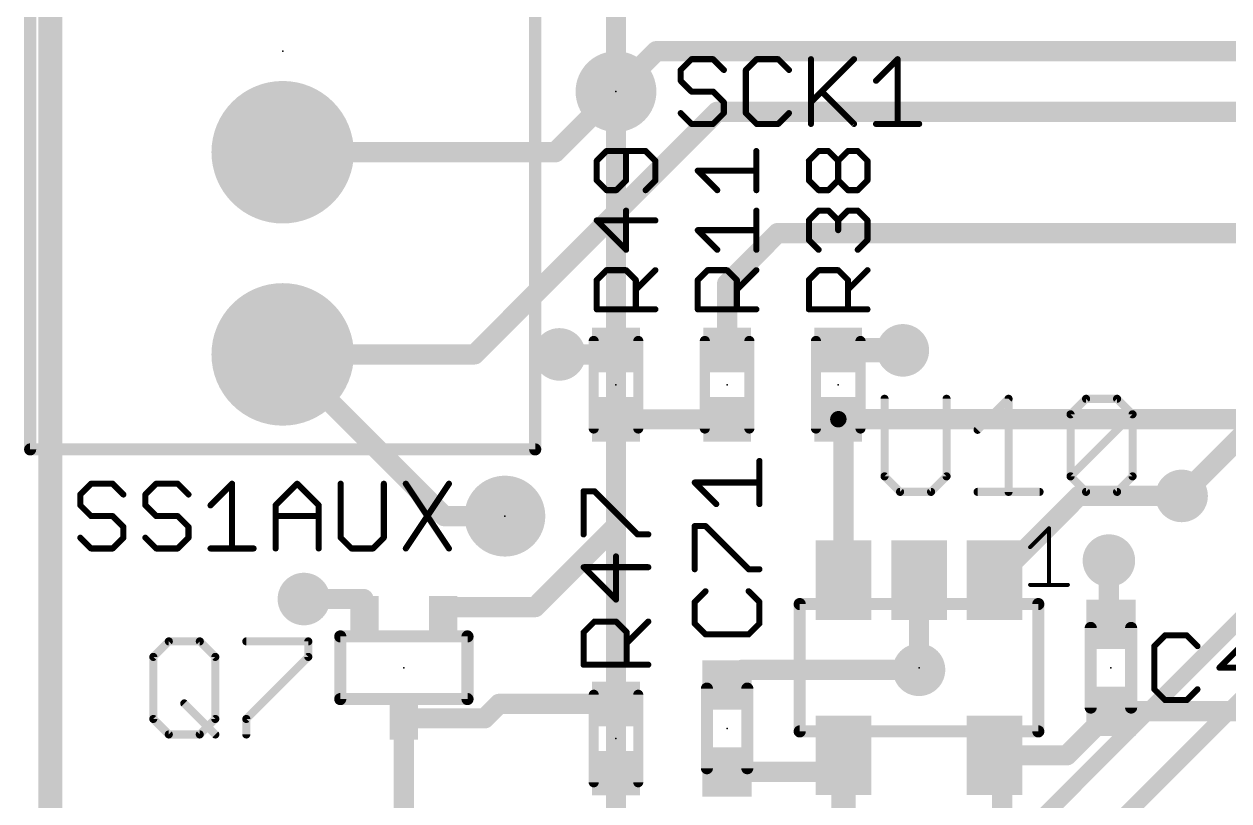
# Model space of a CAD drawing. Extents: x -18 to 144, y -21 to 125.
# Drawn here: x 0.18 to 15.33, y 40.62 to 50.38 of the extents above; entities that cross this region are included whole.
import ezdxf

# ---------------------------------------------------------------- set-up
doc = ezdxf.new("R2010")
doc.units = 0
for name, color, linetype in [('1', 251, 'CONTINUOUS'), ('15', 251, 'CONTINUOUS'), ('16', 175, 'CONTINUOUS'), ('17', 1, 'CONTINUOUS'), ('18', 82, 'CONTINUOUS'), ('2', 82, 'CONTINUOUS'), ('21', 253, 'CONTINUOUS'), ('23', 7, 'CONTINUOUS'), ('25', 253, 'CONTINUOUS'), ('27', 251, 'CONTINUOUS')]:
    doc.layers.add(name, color=color, linetype=linetype)

# ---------------------------------------------------------------- blocks, each defined once
blk = doc.blocks.new('RECT')
blk.add_solid([(-0.5, -0.5), (0.5, -0.5), (-0.5, 0.5), (0.5, 0.5)])
blk = doc.blocks.new('ROUNDP')
at = {"const_width": 0.5}
blk.add_lwpolyline([(0, -0.25, 1), (0, 0.25, 1), (0, -0.25)], format="xyb", dxfattribs=at)
blk = doc.blocks.new('ROUNDV')
at = {"const_width": 0.5}
blk.add_lwpolyline([(0, -0.25, 1), (0, 0.25, 1), (0, -0.25)], format="xyb", dxfattribs=at)

msp = doc.modelspace()

# ---------------------------------------------------------------- linework, layer by layer
at = {"layer": '1'}
for points, const_width in [([(9.017, 47.117), (9.652, 47.752)], 0.254), ([(9.652, 47.752), (18.034, 47.752)], 0.254), ([(9.017, 46.282), (9.017, 47.117)], 0.254), ([(7.566, 46.228), (6.9088, 46.228)], 0.254), ([(7.62, 46.282), (7.566, 46.228)], 0.254), ([(10.414, 46.282), (11.1728, 46.282)], 0.3048), ([(11.1728, 46.282), (11.2268, 46.2788)], 0.3048), ([(9.017, 45.412), (7.62, 45.412)], 0.254), ([(7.62, 45.412), (7.62, 44.069)], 0.254), ([(10.414, 45.412), (10.48, 45.346)], 0.254), ([(16.256, 45.4152), (10.4172, 45.4152)], 0.254), ([(10.4172, 45.4152), (10.414, 45.412)], 0.2032), ([(10.48, 45.346), (10.48, 43.391)], 0.254), ([(13.439, 44.45), (12.38, 43.391)], 0.254), ([(14.732, 44.45), (13.439, 44.45)], 0.254), ([(7.62, 44.069), (6.604, 43.053)], 0.254), ([(13.8176, 42.8371), (13.8176, 43.6372)], 0.254), ([(11.43, 43.391), (11.43, 42.2656)], 0.254), ([(4.445, 43.1546), (3.6957, 43.1546)], 0.254), ([(4.4577, 42.9387), (4.445, 43.1546)], 0.254), ([(6.604, 43.053), (5.4483, 43.053)], 0.254), ([(5.4483, 43.053), (5.4483, 42.9387)], 0.254), ([(13.843, 42.8371), (13.8176, 42.8371)], 0.254), ([(9.017, 42.0751), (9.2075, 42.2656)], 0.254), ([(9.2075, 42.2656), (11.43, 42.2656)], 0.254), ([(6.15, 41.837), (5.969, 41.656)], 0.254), ([(7.62, 41.837), (6.15, 41.837)], 0.254), ([(13.843, 41.7449), (13.2891, 41.191)], 0.254), ([(13.843, 41.7449), (16.0909, 41.7449)], 0.254), ([(4.9657, 41.656), (4.953, 41.6433)], 0.254), ([(4.953, 39.019), (4.953, 41.6433)], 0.254), ([(5.969, 41.656), (4.9657, 41.656)], 0.254), ([(10.2719, 40.9829), (10.48, 41.191)], 0.254), ([(10.48, 41.191), (10.48, 40.2996)], 0.3048), ([(12.3698, 41.1808), (12.38, 41.191)], 0.254), ([(13.2891, 41.191), (12.38, 41.191)], 0.254), ([(12.4746, 41.0964), (12.38, 41.191)], 0.254), ([(12.4746, 39.878), (12.4746, 41.0964)], 0.254), ([(7.62, 40.967), (7.62, 40.1701)], 0.254), ([(9.017, 40.9829), (10.2719, 40.9829)], 0.254)]:
    msp.add_lwpolyline(points, dxfattribs=dict(at, const_width=const_width))
for points, const_width in [([(9.652, 47.8155, 1), (9.652, 47.6885)], 0.127), ([(9.6969, 47.7071, 1), (9.6071, 47.7969)], 0.127), ([(9.0805, 47.117, 1), (8.9535, 47.117)], 0.127), ([(8.9721, 47.1619, 1), (9.0619, 47.0721)], 0.127), ([(6.9088, 46.2915, 1), (6.9088, 46.1645)], 0.127), ([(7.566, 46.1645, 1), (7.566, 46.2915)], 0.127), ([(7.6649, 46.2371, 1), (7.5751, 46.3269)], 0.127), ([(10.414, 46.3582, 1), (10.414, 46.2058)], 0.1524), ([(11.1773, 46.3581, 1), (11.1683, 46.2059)], 0.1524), ([(11.1728, 46.2058, 1), (11.1728, 46.3582)], 0.1524), ([(11.2223, 46.2027, 1), (11.2313, 46.3549)], 0.1524), ([(7.5211, 46.2729, 1), (7.6109, 46.1831)], 0.127), ([(8.9535, 46.282, 1), (9.0805, 46.282)], 0.127), ([(7.62, 45.4755, 1), (7.62, 45.3485)], 0.127), ([(7.6835, 45.412, 1), (7.5565, 45.412)], 0.127), ([(9.017, 45.3485, 1), (9.017, 45.4755)], 0.127), ([(10.4589, 45.4569, 1), (10.3691, 45.3671)], 0.127), ([(10.4172, 45.4787, 1), (10.4172, 45.3517)], 0.127), ([(10.3781, 45.4479, 1), (10.4499, 45.3761)], 0.1016), ([(10.4531, 45.3793, 1), (10.3813, 45.4511)], 0.1016), ([(10.5435, 45.346, 1), (10.4165, 45.346)], 0.127), ([(10.4351, 45.3011, 1), (10.5249, 45.3909)], 0.127), ([(13.439, 44.5135, 1), (13.439, 44.3865)], 0.127), ([(13.4839, 44.4051, 1), (13.3941, 44.4949)], 0.127), ([(14.732, 44.3865, 1), (14.732, 44.5135)], 0.127), ([(7.5565, 44.069, 1), (7.6835, 44.069)], 0.127), ([(7.6649, 44.0241, 1), (7.5751, 44.1139)], 0.127), ([(13.8811, 43.6372, 1), (13.7541, 43.6372)], 0.127), ([(11.4935, 43.391, 1), (11.3665, 43.391)], 0.127), ([(12.3351, 43.4359, 1), (12.4249, 43.3461)], 0.127), ([(10.4165, 43.391, 1), (10.5435, 43.391)], 0.127), ([(3.6957, 43.2181, 1), (3.6957, 43.0911)], 0.127), ([(4.5084, 43.1583, 1), (4.3816, 43.1509)], 0.127), ([(4.445, 43.0911, 1), (4.445, 43.2181)], 0.127), ([(5.4483, 43.1165, 1), (5.4483, 42.9895)], 0.127), ([(5.5118, 43.053, 1), (5.3848, 43.053)], 0.127), ([(6.604, 42.9895, 1), (6.604, 43.1165)], 0.127), ([(6.5591, 43.0979, 1), (6.6489, 43.0081)], 0.127), ([(4.3943, 42.935, 1), (4.5211, 42.9424)], 0.127), ([(5.3848, 42.9387, 1), (5.5118, 42.9387)], 0.127), ([(13.8176, 42.9006, 1), (13.8176, 42.7736)], 0.127), ([(13.7541, 42.8371, 1), (13.8811, 42.8371)], 0.127), ([(13.843, 42.7736, 1), (13.843, 42.9006)], 0.127), ([(9.2075, 42.3291, 1), (9.2075, 42.2021)], 0.127), ([(9.2524, 42.2207, 1), (9.1626, 42.3105)], 0.127), ([(11.3665, 42.2656, 1), (11.4935, 42.2656)], 0.127), ([(11.43, 42.2021, 1), (11.43, 42.3291)], 0.127), ([(8.9721, 42.12, 1), (9.0619, 42.0302)], 0.127), ([(6.15, 41.9005, 1), (6.15, 41.7735)], 0.127), ([(6.1949, 41.7921, 1), (6.1051, 41.8819)], 0.127), ([(7.62, 41.7735, 1), (7.62, 41.9005)], 0.127), ([(13.843, 41.8084, 1), (13.843, 41.6814)], 0.127), ([(13.8879, 41.7, 1), (13.7981, 41.7898)], 0.127), ([(5.0165, 41.6433, 1), (4.8895, 41.6433)], 0.127), ([(4.9081, 41.6882, 1), (4.9979, 41.5984)], 0.127), ([(4.9657, 41.7195, 1), (4.9657, 41.5925)], 0.127), ([(5.0106, 41.6111, 1), (4.9208, 41.7009)], 0.127), ([(5.9241, 41.7009, 1), (6.0139, 41.6111)], 0.127), ([(5.969, 41.5925, 1), (5.969, 41.7195)], 0.127), ([(10.5562, 41.191, 1), (10.4038, 41.191)], 0.1524), ([(10.5249, 41.1461, 1), (10.4351, 41.2359)], 0.127), ([(12.3249, 41.2257, 1), (12.4147, 41.1359)], 0.127), ([(12.38, 41.2545, 1), (12.38, 41.1275)], 0.127), ([(12.4249, 41.2359, 1), (12.3351, 41.1461)], 0.127), ([(12.4249, 41.1461, 1), (12.3351, 41.2359)], 0.127), ([(12.5381, 41.0964, 1), (12.4111, 41.0964)], 0.127), ([(12.4297, 41.0515, 1), (12.5195, 41.1413)], 0.127), ([(13.2442, 41.2359, 1), (13.334, 41.1461)], 0.127), ([(13.2891, 41.1275, 1), (13.2891, 41.2545)], 0.127), ([(7.6835, 40.967, 1), (7.5565, 40.967)], 0.127), ([(9.017, 41.0464, 1), (9.017, 40.9194)], 0.127), ([(10.227, 41.0278, 1), (10.3168, 40.938)], 0.127), ([(10.2719, 40.9194, 1), (10.2719, 41.0464)], 0.127)]:
    msp.add_lwpolyline(points, format="xyb", dxfattribs=dict(at, const_width=const_width))
at = {"layer": '15', "const_width": 0.254}
msp.add_lwpolyline([(7.62, 94.488), (7.62, 17.272)], dxfattribs=at)
at = {"layer": '16'}
for points, const_width in [([(8.128, 50.038), (7.62, 49.53)], 0.254), ([(23.368, 50.038), (8.128, 50.038)], 0.254), ([(7.62, 49.53), (6.858, 48.768)], 0.254), ([(8.89, 49.276), (5.842, 46.228)], 0.254), ([(23.622, 49.276), (8.89, 49.276)], 0.254), ([(6.858, 48.768), (3.429, 48.768)], 0.254), ([(5.842, 46.228), (3.429, 46.228)], 0.254), ([(3.429, 46.228), (5.461, 44.196)], 0.254), ([(16.6116, 46.3296), (14.732, 44.45)], 0.254), ([(5.461, 44.196), (6.223, 44.196)], 0.254), ([(7.874, 35.306), (15.748, 43.18)], 0.2032), ([(13.716, 40.132), (16.764, 43.18)], 0.2032)]:
    msp.add_lwpolyline(points, dxfattribs=dict(at, const_width=const_width))
at = {"layer": '16', "const_width": 0.127}
for points in [[(8.128, 50.1015, 1), (8.128, 49.9745)], [(8.1729, 49.9931, 1), (8.0831, 50.0829)], [(7.5751, 49.5749, 1), (7.6649, 49.4851)], [(7.6649, 49.4851, 1), (7.5751, 49.5749)], [(8.89, 49.3395, 1), (8.89, 49.2125)], [(8.9349, 49.2311, 1), (8.8451, 49.3209)], [(3.429, 48.8315, 1), (3.429, 48.7045)], [(6.8131, 48.8129, 1), (6.9029, 48.7231)], [(6.858, 48.7045, 1), (6.858, 48.8315)], [(3.429, 46.2915, 1), (3.429, 46.1645)], [(3.4739, 46.2729, 1), (3.3841, 46.1831)], [(5.842, 46.1645, 1), (5.842, 46.2915)], [(5.7971, 46.2729, 1), (5.8869, 46.1831)], [(14.6871, 44.4949, 1), (14.7769, 44.4051)], [(5.461, 44.2595, 1), (5.461, 44.1325)], [(5.4161, 44.1511, 1), (5.5059, 44.2409)], [(6.223, 44.1325, 1), (6.223, 44.2595)]]:
    msp.add_lwpolyline(points, format="xyb", dxfattribs=at)
at = {"layer": '2', "const_width": 0.3048}
msp.add_lwpolyline([(0.508, 0.508), (0.508, 104.902)], dxfattribs=at)
at = {"layer": '21'}
for points, const_width in [([(0.254, 55.0418), (0.254, 45.0342)], 0.1524), ([(6.604, 45.0342), (6.604, 55.0418)], 0.1524), ([(7.34, 46.397), (7.34, 45.297)], 0.127), ([(7.9, 46.397), (7.9, 45.297)], 0.127), ([(8.737, 45.297), (8.737, 46.397)], 0.127), ([(9.297, 45.297), (9.297, 46.397)], 0.127), ([(10.134, 46.397), (10.134, 45.297)], 0.127), ([(10.694, 46.397), (10.694, 45.297)], 0.127), ([(0.254, 45.0342), (6.604, 45.0342)], 0.1524), ([(12.827, 43.8069), (13.0643, 44.0442)], 0.0508), ([(13.0643, 44.0442), (13.0643, 43.3324)], 0.0508), ([(12.827, 43.3324), (13.3015, 43.3324)], 0.0508), ([(9.93, 43.091), (9.93, 41.491)], 0.1524), ([(12.93, 43.091), (9.93, 43.091)], 0.1524), ([(12.93, 41.491), (12.93, 43.091)], 0.1524), ([(5.7531, 42.6847), (4.1529, 42.6847)], 0.1524), ([(4.1529, 42.6847), (4.1529, 41.8973)], 0.1524), ([(5.7531, 41.8973), (5.7531, 42.6847)], 0.1524), ([(13.589, 42.791), (13.589, 41.791)], 0.1524), ([(14.097, 41.791), (14.097, 42.791)], 0.1524), ([(4.1529, 41.8973), (5.7531, 41.8973)], 0.1524), ([(7.34, 41.952), (7.34, 40.852)], 0.127), ([(7.9, 41.952), (7.9, 40.852)], 0.127), ([(8.763, 42.029), (8.763, 41.029)], 0.1524), ([(9.271, 41.029), (9.271, 42.029)], 0.1524), ([(9.93, 41.491), (12.93, 41.491)], 0.1524)]:
    msp.add_lwpolyline(points, dxfattribs=dict(at, const_width=const_width))
for points, const_width in [([(7.3718, 46.397, 1), (7.3083, 46.397)], 0.0635), ([(7.9318, 46.397, 1), (7.8683, 46.397)], 0.0635), ([(8.7688, 46.397, 1), (8.7052, 46.397)], 0.0635), ([(9.3288, 46.397, 1), (9.2652, 46.397)], 0.0635), ([(10.1658, 46.397, 1), (10.1022, 46.397)], 0.0635), ([(10.7258, 46.397, 1), (10.6623, 46.397)], 0.0635), ([(7.3083, 45.297, 1), (7.3718, 45.297)], 0.0635), ([(7.8683, 45.297, 1), (7.9318, 45.297)], 0.0635), ([(8.7052, 45.297, 1), (8.7688, 45.297)], 0.0635), ([(9.2652, 45.297, 1), (9.3288, 45.297)], 0.0635), ([(10.1022, 45.297, 1), (10.1658, 45.297)], 0.0635), ([(10.6623, 45.297, 1), (10.7258, 45.297)], 0.0635), ([(0.254, 45.0723, 1), (0.254, 44.9961)], 0.0762), ([(0.2159, 45.0342, 1), (0.2921, 45.0342)], 0.0762), ([(6.5659, 45.0342, 1), (6.6421, 45.0342)], 0.0762), ([(6.604, 44.9961, 1), (6.604, 45.0723)], 0.0762), ([(13.077, 44.0442, 1), (13.0516, 44.0442)], 0.0254), ([(13.0732, 44.0352, 1), (13.0553, 44.0532)], 0.0254), ([(12.818, 43.8159, 1), (12.836, 43.798)], 0.0254), ([(12.827, 43.3451, 1), (12.827, 43.3197)], 0.0254), ([(13.0516, 43.3324, 1), (13.077, 43.3324)], 0.0254), ([(13.3015, 43.3197, 1), (13.3015, 43.3451)], 0.0254), ([(9.9681, 43.091, 1), (9.8919, 43.091)], 0.0762), ([(9.93, 43.1291, 1), (9.93, 43.0529)], 0.0762), ([(12.9681, 43.091, 1), (12.8919, 43.091)], 0.0762), ([(12.93, 43.0529, 1), (12.93, 43.1291)], 0.0762), ([(4.1529, 42.7228, 1), (4.1529, 42.6466)], 0.0762), ([(4.191, 42.6847, 1), (4.1148, 42.6847)], 0.0762), ([(5.7912, 42.6847, 1), (5.715, 42.6847)], 0.0762), ([(5.7531, 42.6466, 1), (5.7531, 42.7228)], 0.0762), ([(13.6271, 42.791, 1), (13.5509, 42.791)], 0.0762), ([(14.1351, 42.791, 1), (14.0589, 42.791)], 0.0762), ([(4.1529, 41.9354, 1), (4.1529, 41.8592)], 0.0762), ([(5.7531, 41.8592, 1), (5.7531, 41.9354)], 0.0762), ([(7.3718, 41.952, 1), (7.3083, 41.952)], 0.0635), ([(7.9318, 41.952, 1), (7.8683, 41.952)], 0.0635), ([(8.8011, 42.029, 1), (8.7249, 42.029)], 0.0762), ([(9.3091, 42.029, 1), (9.2329, 42.029)], 0.0762), ([(4.1148, 41.8973, 1), (4.191, 41.8973)], 0.0762), ([(5.715, 41.8973, 1), (5.7912, 41.8973)], 0.0762), ([(13.5509, 41.791, 1), (13.6271, 41.791)], 0.0762), ([(14.0589, 41.791, 1), (14.1351, 41.791)], 0.0762), ([(9.93, 41.5291, 1), (9.93, 41.4529)], 0.0762), ([(9.8919, 41.491, 1), (9.9681, 41.491)], 0.0762), ([(12.8919, 41.491, 1), (12.9681, 41.491)], 0.0762), ([(12.93, 41.4529, 1), (12.93, 41.5291)], 0.0762), ([(8.7249, 41.029, 1), (8.8011, 41.029)], 0.0762), ([(9.2329, 41.029, 1), (9.3091, 41.029)], 0.0762), ([(7.3083, 40.852, 1), (7.3718, 40.852)], 0.0635), ([(7.8683, 40.852, 1), (7.9318, 40.852)], 0.0635)]:
    msp.add_lwpolyline(points, format="xyb", dxfattribs=dict(at, const_width=const_width))
at = {"layer": '23'}
for p in [(3.429, 50.038), (7.62, 49.53), (7.62, 45.847), (9.017, 45.847), (10.414, 45.847), (6.223, 44.196), (4.953, 42.291), (11.43, 42.291), (13.843, 42.291), (9.017, 41.529), (7.62, 41.402)]:
    msp.add_point(p, dxfattribs=at)
at = {"layer": '25', "const_width": 0.0762}
for points in [[(8.5695, 49.9371), (8.4339, 49.8015)], [(8.4339, 49.8015), (8.4339, 49.6659)], [(8.8407, 49.9371), (8.5695, 49.9371)], [(8.9763, 49.8015), (8.8407, 49.9371)], [(9.3881, 49.9371), (9.2525, 49.8015)], [(9.2525, 49.8015), (9.2525, 49.2592)], [(9.6593, 49.9371), (9.3881, 49.9371)], [(9.7949, 49.8015), (9.6593, 49.9371)], [(10.0711, 49.9371), (10.0711, 49.1236)], [(10.0711, 49.3948), (10.6134, 49.9371)], [(10.8897, 49.6659), (11.1608, 49.9371)], [(11.1608, 49.9371), (11.1608, 49.1236)], [(8.4339, 49.6659), (8.5695, 49.5303)], [(8.5695, 49.5303), (8.8407, 49.5303)], [(8.8407, 49.5303), (8.9763, 49.3948)], [(10.2067, 49.5303), (10.6134, 49.1236)], [(8.9763, 49.3948), (8.9763, 49.2592)], [(8.5695, 49.1236), (8.4339, 49.2592)], [(8.9763, 49.2592), (8.8407, 49.1236)], [(9.2525, 49.2592), (9.3881, 49.1236)], [(9.6593, 49.1236), (9.7949, 49.2592)], [(8.8407, 49.1236), (8.5695, 49.1236)], [(9.3881, 49.1236), (9.6593, 49.1236)], [(10.8897, 49.1236), (11.432, 49.1236)], [(7.5009, 48.7828), (7.3781, 48.6599)], [(7.9924, 48.7828), (7.5009, 48.7828)], [(7.7467, 48.4142), (7.7467, 48.7828)], [(8.1153, 48.6599), (7.9924, 48.7828)], [(9.3853, 48.2913), (9.3853, 48.7828)], [(10.0451, 48.6599), (10.1679, 48.7828)], [(10.1679, 48.7828), (10.2908, 48.7828)], [(10.2908, 48.7828), (10.4137, 48.6599)], [(10.4137, 48.6599), (10.5366, 48.7828)], [(10.5366, 48.7828), (10.6594, 48.7828)], [(10.6594, 48.7828), (10.7823, 48.6599)], [(7.3781, 48.6599), (7.3781, 48.4142)], [(8.1153, 48.4142), (8.1153, 48.6599)], [(10.0451, 48.4142), (10.0451, 48.6599)], [(10.4137, 48.4142), (10.4137, 48.6599)], [(10.7823, 48.6599), (10.7823, 48.4142)], [(8.8938, 48.2913), (8.6481, 48.5371)], [(8.6481, 48.5371), (9.3853, 48.5371)], [(7.3781, 48.4142), (7.5009, 48.2913)], [(7.5009, 48.2913), (7.6238, 48.2913)], [(7.6238, 48.2913), (7.7467, 48.4142)], [(7.9924, 48.2913), (8.1153, 48.4142)], [(10.1679, 48.2913), (10.0451, 48.4142)], [(10.2908, 48.2913), (10.1679, 48.2913)], [(10.4137, 48.4142), (10.2908, 48.2913)], [(10.5366, 48.2913), (10.4137, 48.4142)], [(10.6594, 48.2913), (10.5366, 48.2913)], [(10.7823, 48.4142), (10.6594, 48.2913)], [(7.7467, 47.5429), (7.7467, 48.0344)], [(9.3853, 47.5429), (9.3853, 48.0344)], [(10.0451, 47.9115), (10.1679, 48.0344)], [(10.1679, 48.0344), (10.2908, 48.0344)], [(10.2908, 48.0344), (10.4137, 47.9115)], [(10.4137, 47.9115), (10.5366, 48.0344)], [(10.5366, 48.0344), (10.6594, 48.0344)], [(10.6594, 48.0344), (10.7823, 47.9115)], [(8.1153, 47.9115), (7.3781, 47.9115)], [(7.3781, 47.9115), (7.7467, 47.5429)], [(10.0451, 47.6658), (10.0451, 47.9115)], [(10.4137, 47.9115), (10.4137, 47.7886)], [(10.7823, 47.9115), (10.7823, 47.6658)], [(8.8938, 47.5429), (8.6481, 47.7886)], [(8.6481, 47.7886), (9.3853, 47.7886)], [(10.1679, 47.5429), (10.0451, 47.6658)], [(10.7823, 47.6658), (10.6594, 47.5429)], [(7.3781, 47.1631), (7.5009, 47.286)], [(7.5009, 47.286), (7.7467, 47.286)], [(7.7467, 47.286), (7.8696, 47.1631)], [(7.8696, 47.0402), (8.1153, 47.286)], [(8.6481, 47.1631), (8.7709, 47.286)], [(8.7709, 47.286), (9.0167, 47.286)], [(9.0167, 47.286), (9.1396, 47.1631)], [(9.1396, 47.0402), (9.3853, 47.286)], [(10.0451, 47.1631), (10.1679, 47.286)], [(10.1679, 47.286), (10.4137, 47.286)], [(10.4137, 47.286), (10.5366, 47.1631)], [(10.5366, 47.0402), (10.7823, 47.286)], [(7.3781, 46.7945), (7.3781, 47.1631)], [(7.8696, 47.1631), (7.8696, 46.7945)], [(8.6481, 46.7945), (8.6481, 47.1631)], [(9.1396, 47.1631), (9.1396, 46.7945)], [(10.0451, 46.7945), (10.0451, 47.1631)], [(10.5366, 47.1631), (10.5366, 46.7945)], [(8.1153, 46.7945), (7.3781, 46.7945)], [(9.3853, 46.7945), (8.6481, 46.7945)], [(10.7823, 46.7945), (10.0451, 46.7945)], [(1.0199, 44.6031), (0.8844, 44.4675)], [(1.2911, 44.6031), (1.0199, 44.6031)], [(1.4267, 44.4675), (1.2911, 44.6031)], [(1.8385, 44.6031), (1.7029, 44.4675)], [(2.1097, 44.6031), (1.8385, 44.6031)], [(2.2453, 44.4675), (2.1097, 44.6031)], [(2.5215, 44.3319), (2.7927, 44.6031)], [(2.7927, 44.6031), (2.7927, 43.7896)], [(3.3401, 44.3319), (3.6113, 44.6031)], [(3.6113, 44.6031), (3.8824, 44.3319)], [(4.1587, 44.6031), (4.1587, 43.9252)], [(4.701, 43.9252), (4.701, 44.6031)], [(4.9773, 44.6031), (5.5196, 43.7896)], [(5.5196, 44.6031), (4.9773, 43.7896)], [(7.2129, 43.9663), (7.2129, 44.5086)], [(7.2129, 44.5086), (7.3485, 44.5086)], [(7.3485, 44.5086), (7.8908, 43.9663)], [(0.8844, 44.4675), (0.8844, 44.3319)], [(1.7029, 44.4675), (1.7029, 44.3319)], [(0.8844, 44.3319), (1.0199, 44.1963)], [(1.0199, 44.1963), (1.2911, 44.1963)], [(1.2911, 44.1963), (1.4267, 44.0608)], [(1.7029, 44.3319), (1.8385, 44.1963)], [(1.8385, 44.1963), (2.1097, 44.1963)], [(2.1097, 44.1963), (2.2453, 44.0608)], [(3.3401, 43.7896), (3.3401, 44.3319)], [(3.3401, 44.1963), (3.8824, 44.1963)], [(3.8824, 44.3319), (3.8824, 43.7896)], [(1.4267, 44.0608), (1.4267, 43.9252)], [(2.2453, 44.0608), (2.2453, 43.9252)], [(1.0199, 43.7896), (0.8844, 43.9252)], [(1.4267, 43.9252), (1.2911, 43.7896)], [(1.8385, 43.7896), (1.7029, 43.9252)], [(2.2453, 43.9252), (2.1097, 43.7896)], [(4.1587, 43.9252), (4.2943, 43.7896)], [(4.5654, 43.7896), (4.701, 43.9252)], [(7.8908, 43.9663), (8.0264, 43.9663)], [(1.2911, 43.7896), (1.0199, 43.7896)], [(2.1097, 43.7896), (1.8385, 43.7896)], [(2.5215, 43.7896), (3.0638, 43.7896)], [(4.2943, 43.7896), (4.5654, 43.7896)], [(7.6197, 43.1477), (7.6197, 43.69)], [(8.0264, 43.5544), (7.2129, 43.5544)], [(7.2129, 43.5544), (7.6197, 43.1477)], [(7.2129, 42.7358), (7.3485, 42.8714)], [(7.3485, 42.8714), (7.6197, 42.8714)], [(7.6197, 42.8714), (7.7552, 42.7358)], [(7.7552, 42.6003), (8.0264, 42.8714)], [(7.2129, 42.3291), (7.2129, 42.7358)], [(7.7552, 42.7358), (7.7552, 42.3291)], [(8.0264, 42.3291), (7.2129, 42.3291)]]:
    msp.add_lwpolyline(points, dxfattribs=at)
at = {"layer": '25', "const_width": 0.0381}
for points in [[(8.453, 49.8015, 1), (8.4149, 49.8015)], [(8.5695, 49.9561, 1), (8.5695, 49.918)], [(8.583, 49.9236, 1), (8.5561, 49.9506)], [(8.8542, 49.9506, 1), (8.8272, 49.9236)], [(8.8407, 49.918, 1), (8.8407, 49.9561)], [(9.2716, 49.8015, 1), (9.2335, 49.8015)], [(9.3881, 49.9561, 1), (9.3881, 49.918)], [(9.4016, 49.9236, 1), (9.3746, 49.9506)], [(9.6727, 49.9506, 1), (9.6458, 49.9236)], [(9.6593, 49.918, 1), (9.6593, 49.9561)], [(10.0902, 49.9371, 1), (10.0521, 49.9371)], [(10.6269, 49.9236, 1), (10.6, 49.9506)], [(11.1799, 49.9371, 1), (11.1418, 49.9371)], [(11.1743, 49.9236, 1), (11.1474, 49.9506)], [(8.4205, 49.815, 1), (8.4474, 49.788)], [(8.4474, 49.6794, 1), (8.4205, 49.6525)], [(8.9628, 49.788, 1), (8.9897, 49.815)], [(9.2391, 49.815, 1), (9.266, 49.788)], [(9.7814, 49.788, 1), (9.8083, 49.815)], [(10.8762, 49.6794, 1), (10.9031, 49.6525)], [(8.4149, 49.6659, 1), (8.453, 49.6659)], [(8.5695, 49.5494, 1), (8.5695, 49.5113)], [(8.5561, 49.5169, 1), (8.583, 49.5438)], [(8.8542, 49.5438, 1), (8.8272, 49.5169)], [(8.8407, 49.5113, 1), (8.8407, 49.5494)], [(10.2202, 49.5438, 1), (10.1932, 49.5169)], [(8.9953, 49.3948, 1), (8.9572, 49.3948)], [(8.9628, 49.3813, 1), (8.9897, 49.4082)], [(10.0576, 49.4082, 1), (10.0846, 49.3813)], [(8.4474, 49.2727, 1), (8.4205, 49.2457)], [(8.9572, 49.2592, 1), (8.9953, 49.2592)], [(8.9897, 49.2457, 1), (8.9628, 49.2727)], [(9.266, 49.2727, 1), (9.2391, 49.2457)], [(9.2335, 49.2592, 1), (9.2716, 49.2592)], [(9.8083, 49.2457, 1), (9.7814, 49.2727)], [(8.5695, 49.1427, 1), (8.5695, 49.1046)], [(8.5561, 49.1101, 1), (8.583, 49.1371)], [(8.8272, 49.1371, 1), (8.8542, 49.1101)], [(8.8407, 49.1046, 1), (8.8407, 49.1427)], [(9.3881, 49.1427, 1), (9.3881, 49.1046)], [(9.3746, 49.1101, 1), (9.4016, 49.1371)], [(9.6458, 49.1371, 1), (9.6727, 49.1101)], [(9.6593, 49.1046, 1), (9.6593, 49.1427)], [(10.0521, 49.1236, 1), (10.0902, 49.1236)], [(10.6, 49.1101, 1), (10.6269, 49.1371)], [(10.8897, 49.1427, 1), (10.8897, 49.1046)], [(11.1418, 49.1236, 1), (11.1799, 49.1236)], [(11.432, 49.1046, 1), (11.432, 49.1427)], [(7.5009, 48.8018, 1), (7.5009, 48.7637)], [(7.5144, 48.7693, 1), (7.4875, 48.7963)], [(7.7657, 48.7828, 1), (7.7276, 48.7828)], [(8.0059, 48.7963, 1), (7.979, 48.7693)], [(7.9924, 48.7637, 1), (7.9924, 48.8018)], [(9.4044, 48.7828, 1), (9.3663, 48.7828)], [(10.1679, 48.8018, 1), (10.1679, 48.7637)], [(10.1814, 48.7693, 1), (10.1545, 48.7963)], [(10.3043, 48.7963, 1), (10.2773, 48.7693)], [(10.2908, 48.7637, 1), (10.2908, 48.8018)], [(10.5366, 48.8018, 1), (10.5366, 48.7637)], [(10.55, 48.7693, 1), (10.5231, 48.7963)], [(10.6729, 48.7963, 1), (10.646, 48.7693)], [(10.6594, 48.7637, 1), (10.6594, 48.8018)], [(7.3971, 48.6599, 1), (7.359, 48.6599)], [(7.3646, 48.6734, 1), (7.3915, 48.6464)], [(8.1343, 48.6599, 1), (8.0962, 48.6599)], [(8.1018, 48.6464, 1), (8.1288, 48.6734)], [(10.0641, 48.6599, 1), (10.026, 48.6599)], [(10.0316, 48.6734, 1), (10.0585, 48.6464)], [(10.4327, 48.6599, 1), (10.3946, 48.6599)], [(10.4002, 48.6734, 1), (10.4272, 48.6464)], [(10.4002, 48.6464, 1), (10.4272, 48.6734)], [(10.8014, 48.6599, 1), (10.7633, 48.6599)], [(10.7688, 48.6464, 1), (10.7958, 48.6734)], [(8.6481, 48.5561, 1), (8.6481, 48.518)], [(8.6615, 48.5505, 1), (8.6346, 48.5236)], [(9.3853, 48.518, 1), (9.3853, 48.5561)], [(7.359, 48.4142, 1), (7.3971, 48.4142)], [(7.3915, 48.4276, 1), (7.3646, 48.4007)], [(7.5009, 48.3104, 1), (7.5009, 48.2723)], [(7.6238, 48.2723, 1), (7.6238, 48.3104)], [(7.7276, 48.4142, 1), (7.7657, 48.4142)], [(7.7602, 48.4007, 1), (7.7332, 48.4276)], [(8.0962, 48.4142, 1), (8.1343, 48.4142)], [(8.1288, 48.4007, 1), (8.1018, 48.4276)], [(10.026, 48.4142, 1), (10.0641, 48.4142)], [(10.0585, 48.4276, 1), (10.0316, 48.4007)], [(10.1679, 48.3104, 1), (10.1679, 48.2723)], [(10.2908, 48.2723, 1), (10.2908, 48.3104)], [(10.4272, 48.4276, 1), (10.4002, 48.4007)], [(10.3946, 48.4142, 1), (10.4327, 48.4142)], [(10.4272, 48.4007, 1), (10.4002, 48.4276)], [(10.5366, 48.3104, 1), (10.5366, 48.2723)], [(10.6594, 48.2723, 1), (10.6594, 48.3104)], [(10.7633, 48.4142, 1), (10.8014, 48.4142)], [(10.7958, 48.4007, 1), (10.7688, 48.4276)], [(7.4875, 48.2778, 1), (7.5144, 48.3048)], [(7.6103, 48.3048, 1), (7.6373, 48.2778)], [(7.979, 48.3048, 1), (8.0059, 48.2778)], [(8.8803, 48.2778, 1), (8.9073, 48.3048)], [(9.3663, 48.2913, 1), (9.4044, 48.2913)], [(10.1545, 48.2778, 1), (10.1814, 48.3048)], [(10.2773, 48.3048, 1), (10.3043, 48.2778)], [(10.5231, 48.2778, 1), (10.55, 48.3048)], [(10.646, 48.3048, 1), (10.6729, 48.2778)], [(7.7657, 48.0344, 1), (7.7276, 48.0344)], [(9.4044, 48.0344, 1), (9.3663, 48.0344)], [(10.1679, 48.0534, 1), (10.1679, 48.0153)], [(10.1814, 48.0209, 1), (10.1545, 48.0478)], [(10.3043, 48.0478, 1), (10.2773, 48.0209)], [(10.2908, 48.0153, 1), (10.2908, 48.0534)], [(10.5366, 48.0534, 1), (10.5366, 48.0153)], [(10.55, 48.0209, 1), (10.5231, 48.0478)], [(10.6729, 48.0478, 1), (10.646, 48.0209)], [(10.6594, 48.0153, 1), (10.6594, 48.0534)], [(7.3915, 47.925, 1), (7.3646, 47.898)], [(7.3781, 47.9306, 1), (7.3781, 47.8925)], [(8.1153, 47.8925, 1), (8.1153, 47.9306)], [(10.0641, 47.9115, 1), (10.026, 47.9115)], [(10.0316, 47.925, 1), (10.0585, 47.898)], [(10.4327, 47.9115, 1), (10.3946, 47.9115)], [(10.4002, 47.925, 1), (10.4272, 47.898)], [(10.4002, 47.898, 1), (10.4272, 47.925)], [(10.8014, 47.9115, 1), (10.7633, 47.9115)], [(10.7688, 47.898, 1), (10.7958, 47.925)], [(8.6615, 47.8021, 1), (8.6346, 47.7752)], [(8.6481, 47.8077, 1), (8.6481, 47.7696)], [(9.3853, 47.7696, 1), (9.3853, 47.8077)], [(10.3946, 47.7886, 1), (10.4327, 47.7886)], [(7.7332, 47.5294, 1), (7.7602, 47.5564)], [(8.8803, 47.5294, 1), (8.9073, 47.5564)], [(10.026, 47.6658, 1), (10.0641, 47.6658)], [(10.0585, 47.6792, 1), (10.0316, 47.6523)], [(10.1545, 47.5294, 1), (10.1814, 47.5564)], [(10.646, 47.5564, 1), (10.6729, 47.5294)], [(10.7633, 47.6658, 1), (10.8014, 47.6658)], [(10.7958, 47.6523, 1), (10.7688, 47.6792)], [(7.7276, 47.5429, 1), (7.7657, 47.5429)], [(9.3663, 47.5429, 1), (9.4044, 47.5429)], [(7.5009, 47.305, 1), (7.5009, 47.2669)], [(7.5144, 47.2725, 1), (7.4875, 47.2994)], [(7.7602, 47.2994, 1), (7.7332, 47.2725)], [(7.7467, 47.2669, 1), (7.7467, 47.305)], [(8.1288, 47.2725, 1), (8.1018, 47.2994)], [(8.7709, 47.305, 1), (8.7709, 47.2669)], [(8.7844, 47.2725, 1), (8.7575, 47.2994)], [(9.0302, 47.2994, 1), (9.0032, 47.2725)], [(9.0167, 47.2669, 1), (9.0167, 47.305)], [(9.3988, 47.2725, 1), (9.3718, 47.2994)], [(10.1679, 47.305, 1), (10.1679, 47.2669)], [(10.1814, 47.2725, 1), (10.1545, 47.2994)], [(10.4272, 47.2994, 1), (10.4002, 47.2725)], [(10.4137, 47.2669, 1), (10.4137, 47.305)], [(10.7958, 47.2725, 1), (10.7688, 47.2994)], [(7.3971, 47.1631, 1), (7.359, 47.1631)], [(7.3646, 47.1766, 1), (7.3915, 47.1496)], [(7.8886, 47.1631, 1), (7.8505, 47.1631)], [(7.8561, 47.1496, 1), (7.883, 47.1766)], [(8.6671, 47.1631, 1), (8.629, 47.1631)], [(8.6346, 47.1766, 1), (8.6615, 47.1496)], [(9.1586, 47.1631, 1), (9.1205, 47.1631)], [(9.1261, 47.1496, 1), (9.153, 47.1766)], [(10.0641, 47.1631, 1), (10.026, 47.1631)], [(10.0316, 47.1766, 1), (10.0585, 47.1496)], [(10.5556, 47.1631, 1), (10.5175, 47.1631)], [(10.5231, 47.1496, 1), (10.55, 47.1766)], [(7.8561, 47.0537, 1), (7.883, 47.0267)], [(9.1261, 47.0537, 1), (9.153, 47.0267)], [(10.5231, 47.0537, 1), (10.55, 47.0267)], [(7.359, 46.7945, 1), (7.3971, 46.7945)], [(7.3781, 46.8135, 1), (7.3781, 46.7754)], [(7.8505, 46.7945, 1), (7.8886, 46.7945)], [(8.1153, 46.7754, 1), (8.1153, 46.8135)], [(8.629, 46.7945, 1), (8.6671, 46.7945)], [(8.6481, 46.8135, 1), (8.6481, 46.7754)], [(9.1205, 46.7945, 1), (9.1586, 46.7945)], [(9.3853, 46.7754, 1), (9.3853, 46.8135)], [(10.026, 46.7945, 1), (10.0641, 46.7945)], [(10.0451, 46.8135, 1), (10.0451, 46.7754)], [(10.5175, 46.7945, 1), (10.5556, 46.7945)], [(10.7823, 46.7754, 1), (10.7823, 46.8135)], [(1.0199, 44.6221, 1), (1.0199, 44.584)], [(1.0334, 44.5896, 1), (1.0065, 44.6166)], [(1.3046, 44.6166, 1), (1.2776, 44.5896)], [(1.2911, 44.584, 1), (1.2911, 44.6221)], [(1.8385, 44.6221, 1), (1.8385, 44.584)], [(1.852, 44.5896, 1), (1.8251, 44.6166)], [(2.1232, 44.6166, 1), (2.0962, 44.5896)], [(2.1097, 44.584, 1), (2.1097, 44.6221)], [(2.8117, 44.6031, 1), (2.7736, 44.6031)], [(2.8062, 44.5896, 1), (2.7792, 44.6166)], [(3.6247, 44.6166, 1), (3.5978, 44.5896)], [(3.6247, 44.5896, 1), (3.5978, 44.6166)], [(4.1777, 44.6031, 1), (4.1396, 44.6031)], [(4.7201, 44.6031, 1), (4.682, 44.6031)], [(4.9931, 44.6137, 1), (4.9614, 44.5925)], [(5.5354, 44.5925, 1), (5.5037, 44.6137)], [(7.2129, 44.5276, 1), (7.2129, 44.4895)], [(7.232, 44.5086, 1), (7.1939, 44.5086)], [(7.362, 44.5221, 1), (7.335, 44.4951)], [(7.3485, 44.4895, 1), (7.3485, 44.5276)], [(0.9034, 44.4675, 1), (0.8653, 44.4675)], [(0.8709, 44.481, 1), (0.8978, 44.454)], [(1.4132, 44.454, 1), (1.4402, 44.481)], [(1.722, 44.4675, 1), (1.6839, 44.4675)], [(1.6895, 44.481, 1), (1.7164, 44.454)], [(2.2318, 44.454, 1), (2.2587, 44.481)], [(0.8653, 44.3319, 1), (0.9034, 44.3319)], [(0.8978, 44.3454, 1), (0.8709, 44.3185)], [(1.0199, 44.2154, 1), (1.0199, 44.1773)], [(1.3046, 44.2098, 1), (1.2776, 44.1829)], [(1.2911, 44.1773, 1), (1.2911, 44.2154)], [(1.6839, 44.3319, 1), (1.722, 44.3319)], [(1.7164, 44.3454, 1), (1.6895, 44.3185)], [(1.8385, 44.2154, 1), (1.8385, 44.1773)], [(2.1232, 44.2098, 1), (2.0962, 44.1829)], [(2.1097, 44.1773, 1), (2.1097, 44.2154)], [(2.508, 44.3454, 1), (2.535, 44.3185)], [(3.3591, 44.3319, 1), (3.321, 44.3319)], [(3.3266, 44.3454, 1), (3.3536, 44.3185)], [(3.3401, 44.2154, 1), (3.3401, 44.1773)], [(3.9015, 44.3319, 1), (3.8634, 44.3319)], [(3.869, 44.3185, 1), (3.8959, 44.3454)], [(3.8824, 44.1773, 1), (3.8824, 44.2154)], [(1.0065, 44.1829, 1), (1.0334, 44.2098)], [(1.4457, 44.0608, 1), (1.4076, 44.0608)], [(1.4132, 44.0473, 1), (1.4402, 44.0742)], [(1.8251, 44.1829, 1), (1.852, 44.2098)], [(2.2643, 44.0608, 1), (2.2262, 44.0608)], [(2.2318, 44.0473, 1), (2.2587, 44.0742)], [(0.8978, 43.9387, 1), (0.8709, 43.9117)], [(1.4076, 43.9252, 1), (1.4457, 43.9252)], [(1.4402, 43.9117, 1), (1.4132, 43.9387)], [(1.7164, 43.9387, 1), (1.6895, 43.9117)], [(2.2262, 43.9252, 1), (2.2643, 43.9252)], [(2.2587, 43.9117, 1), (2.2318, 43.9387)], [(4.1721, 43.9387, 1), (4.1452, 43.9117)], [(4.1396, 43.9252, 1), (4.1777, 43.9252)], [(4.682, 43.9252, 1), (4.7201, 43.9252)], [(4.7145, 43.9117, 1), (4.6875, 43.9387)], [(7.1939, 43.9663, 1), (7.232, 43.9663)], [(7.8908, 43.9853, 1), (7.8908, 43.9472)], [(7.8773, 43.9528, 1), (7.9043, 43.9797)], [(8.0264, 43.9472, 1), (8.0264, 43.9853)], [(1.0199, 43.8087, 1), (1.0199, 43.7706)], [(1.0065, 43.7761, 1), (1.0334, 43.8031)], [(1.2776, 43.8031, 1), (1.3046, 43.7761)], [(1.2911, 43.7706, 1), (1.2911, 43.8087)], [(1.8385, 43.8087, 1), (1.8385, 43.7706)], [(1.8251, 43.7761, 1), (1.852, 43.8031)], [(2.0962, 43.8031, 1), (2.1232, 43.7761)], [(2.1097, 43.7706, 1), (2.1097, 43.8087)], [(2.5215, 43.8087, 1), (2.5215, 43.7706)], [(2.7736, 43.7896, 1), (2.8117, 43.7896)], [(3.0638, 43.7706, 1), (3.0638, 43.8087)], [(3.321, 43.7896, 1), (3.3591, 43.7896)], [(3.8634, 43.7896, 1), (3.9015, 43.7896)], [(4.2943, 43.8087, 1), (4.2943, 43.7706)], [(4.2808, 43.7761, 1), (4.3077, 43.8031)], [(4.552, 43.8031, 1), (4.5789, 43.7761)], [(4.5654, 43.7706, 1), (4.5654, 43.8087)], [(4.9614, 43.8002, 1), (4.9931, 43.779)], [(5.5037, 43.779, 1), (5.5354, 43.8002)], [(7.6387, 43.69, 1), (7.6006, 43.69)], [(7.2129, 43.5735, 1), (7.2129, 43.5354)], [(7.2264, 43.5679, 1), (7.1994, 43.541)], [(8.0264, 43.5354, 1), (8.0264, 43.5735)], [(7.6062, 43.1342, 1), (7.6331, 43.1611)], [(7.6006, 43.1477, 1), (7.6387, 43.1477)], [(7.3485, 42.8905, 1), (7.3485, 42.8524)], [(7.362, 42.858, 1), (7.335, 42.8849)], [(7.6331, 42.8849, 1), (7.6062, 42.858)], [(7.6197, 42.8524, 1), (7.6197, 42.8905)], [(8.0399, 42.858, 1), (8.0129, 42.8849)], [(7.1994, 42.7493, 1), (7.2264, 42.7224)], [(7.232, 42.7358, 1), (7.1939, 42.7358)], [(7.7743, 42.7358, 1), (7.7362, 42.7358)], [(7.7418, 42.7224, 1), (7.7687, 42.7493)], [(7.7418, 42.6137, 1), (7.7687, 42.5868)], [(7.2129, 42.3482, 1), (7.2129, 42.3101)], [(7.1939, 42.3291, 1), (7.232, 42.3291)], [(7.7362, 42.3291, 1), (7.7743, 42.3291)], [(8.0264, 42.3101, 1), (8.0264, 42.3482)]]:
    msp.add_lwpolyline(points, format="xyb", dxfattribs=at)
at = {"layer": '27'}
for points, const_width in [([(10.9967, 45.6702), (10.9967, 44.6957)], 0.1016), ([(11.7763, 44.6957), (11.7763, 45.6702)], 0.1016), ([(12.1661, 45.2804), (12.5559, 45.6702)], 0.1016), ([(12.5559, 45.6702), (12.5559, 44.5008)], 0.1016), ([(13.3355, 45.4753), (13.5304, 45.6702)], 0.1016), ([(13.5304, 45.6702), (13.9202, 45.6702)], 0.1016), ([(13.9202, 45.6702), (14.1151, 45.4753)], 0.1016), ([(13.3355, 44.6957), (13.3355, 45.4753)], 0.1016), ([(13.3355, 44.6957), (14.1151, 45.4753)], 0.1016), ([(14.1151, 45.4753), (14.1151, 44.6957)], 0.1016), ([(9.4234, 44.3473), (9.4234, 44.8896)], 0.0762), ([(10.9967, 44.6957), (11.1916, 44.5008)], 0.1016), ([(11.5814, 44.5008), (11.7763, 44.6957)], 0.1016), ([(13.5304, 44.5008), (13.3355, 44.6957)], 0.1016), ([(14.1151, 44.6957), (13.9202, 44.5008)], 0.1016), ([(8.8811, 44.3473), (8.6099, 44.6184)], 0.0762), ([(8.6099, 44.6184), (9.4234, 44.6184)], 0.0762), ([(11.1916, 44.5008), (11.5814, 44.5008)], 0.1016), ([(12.1661, 44.5008), (12.9457, 44.5008)], 0.1016), ([(13.9202, 44.5008), (13.5304, 44.5008)], 0.1016), ([(8.6099, 43.5287), (8.6099, 44.071)], 0.0762), ([(8.6099, 44.071), (8.7455, 44.071)], 0.0762), ([(8.7455, 44.071), (9.2878, 43.5287)], 0.0762), ([(9.2878, 43.5287), (9.4234, 43.5287)], 0.0762), ([(8.7455, 43.2524), (8.6099, 43.1168)], 0.0762), ([(9.4234, 43.1168), (9.2878, 43.2524)], 0.0762), ([(8.6099, 43.1168), (8.6099, 42.8457)], 0.0762), ([(9.4234, 42.8457), (9.4234, 43.1168)], 0.0762), ([(8.6099, 42.8457), (8.7455, 42.7101)], 0.0762), ([(9.2878, 42.7101), (9.4234, 42.8457)], 0.0762), ([(8.7455, 42.7101), (9.2878, 42.7101)], 0.0762), ([(14.5247, 42.6981), (14.3891, 42.5625)], 0.0762), ([(14.7958, 42.6981), (14.5247, 42.6981)], 0.0762), ([(14.9314, 42.5625), (14.7958, 42.6981)], 0.0762), ([(15.6144, 42.6981), (15.2077, 42.2913)], 0.0762), ([(1.8024, 42.4273), (1.9973, 42.6222)], 0.1016), ([(1.9973, 42.6222), (2.3871, 42.6222)], 0.1016), ([(2.3871, 42.6222), (2.582, 42.4273)], 0.1016), ([(2.9718, 42.6222), (3.7514, 42.6222)], 0.1016), ([(3.7514, 42.6222), (3.7514, 42.4273)], 0.1016), ([(14.3891, 42.5625), (14.3891, 42.0202)], 0.0762), ([(1.8024, 41.6477), (1.8024, 42.4273)], 0.1016), ([(2.582, 42.4273), (2.582, 41.6477)], 0.1016), ([(3.7514, 42.4273), (2.9718, 41.6477)], 0.1016), ([(15.2077, 42.2913), (15.75, 42.2913)], 0.0762), ([(14.3891, 42.0202), (14.5247, 41.8846)], 0.0762), ([(14.7958, 41.8846), (14.9314, 42.0202)], 0.0762), ([(2.1922, 41.8426), (2.582, 41.4528)], 0.1016), ([(14.5247, 41.8846), (14.7958, 41.8846)], 0.0762), ([(1.9973, 41.4528), (1.8024, 41.6477)], 0.1016), ([(2.582, 41.6477), (2.3871, 41.4528)], 0.1016), ([(2.9718, 41.6477), (2.9718, 41.4528)], 0.1016), ([(2.3871, 41.4528), (1.9973, 41.4528)], 0.1016)]:
    msp.add_lwpolyline(points, dxfattribs=dict(at, const_width=const_width))
for points, const_width in [([(11.0221, 45.6702, 1), (10.9713, 45.6702)], 0.0508), ([(11.8017, 45.6702, 1), (11.7509, 45.6702)], 0.0508), ([(12.5813, 45.6702, 1), (12.5305, 45.6702)], 0.0508), ([(12.5739, 45.6522, 1), (12.5379, 45.6882)], 0.0508), ([(13.5304, 45.6956, 1), (13.5304, 45.6448)], 0.0508), ([(13.5484, 45.6522, 1), (13.5124, 45.6882)], 0.0508), ([(13.9382, 45.6882, 1), (13.9022, 45.6522)], 0.0508), ([(13.9202, 45.6448, 1), (13.9202, 45.6956)], 0.0508), ([(13.3175, 45.4933, 1), (13.3535, 45.4573)], 0.0508), ([(13.3609, 45.4753, 1), (13.3101, 45.4753)], 0.0508), ([(14.1405, 45.4753, 1), (14.0897, 45.4753)], 0.0508), ([(14.1331, 45.4573, 1), (14.0971, 45.4933)], 0.0508), ([(14.0971, 45.4573, 1), (14.1331, 45.4933)], 0.0508), ([(12.1481, 45.2984, 1), (12.1841, 45.2624)], 0.0508), ([(9.4425, 44.8896, 1), (9.4044, 44.8896)], 0.0381), ([(11.0147, 44.7137, 1), (10.9787, 44.6777)], 0.0508), ([(10.9713, 44.6957, 1), (11.0221, 44.6957)], 0.0508), ([(11.7509, 44.6957, 1), (11.8017, 44.6957)], 0.0508), ([(11.7943, 44.6777, 1), (11.7583, 44.7137)], 0.0508), ([(13.3535, 44.7137, 1), (13.3175, 44.6777)], 0.0508), ([(13.3175, 44.7137, 1), (13.3535, 44.6777)], 0.0508), ([(13.3101, 44.6957, 1), (13.3609, 44.6957)], 0.0508), ([(14.0897, 44.6957, 1), (14.1405, 44.6957)], 0.0508), ([(14.1331, 44.6777, 1), (14.0971, 44.7137)], 0.0508), ([(8.6099, 44.6375, 1), (8.6099, 44.5994)], 0.0381), ([(8.6234, 44.6319, 1), (8.5964, 44.6049)], 0.0381), ([(9.4234, 44.5994, 1), (9.4234, 44.6375)], 0.0381), ([(11.1916, 44.5262, 1), (11.1916, 44.4754)], 0.0508), ([(11.1736, 44.4828, 1), (11.2096, 44.5188)], 0.0508), ([(11.5634, 44.5188, 1), (11.5994, 44.4828)], 0.0508), ([(11.5814, 44.4754, 1), (11.5814, 44.5262)], 0.0508), ([(12.1661, 44.5262, 1), (12.1661, 44.4754)], 0.0508), ([(12.9457, 44.4754, 1), (12.9457, 44.5262)], 0.0508), ([(13.5304, 44.5262, 1), (13.5304, 44.4754)], 0.0508), ([(13.5124, 44.4828, 1), (13.5484, 44.5188)], 0.0508), ([(13.9022, 44.5188, 1), (13.9382, 44.4828)], 0.0508), ([(13.9202, 44.4754, 1), (13.9202, 44.5262)], 0.0508), ([(12.5305, 44.5008, 1), (12.5813, 44.5008)], 0.0508), ([(8.8676, 44.3338, 1), (8.8945, 44.3607)], 0.0381), ([(9.4044, 44.3473, 1), (9.4425, 44.3473)], 0.0381), ([(8.629, 44.071, 1), (8.5909, 44.071)], 0.0381), ([(8.6099, 44.0901, 1), (8.6099, 44.052)], 0.0381), ([(8.759, 44.0845, 1), (8.732, 44.0575)], 0.0381), ([(8.7455, 44.052, 1), (8.7455, 44.0901)], 0.0381), ([(8.5909, 43.5287, 1), (8.629, 43.5287)], 0.0381), ([(9.2878, 43.5477, 1), (9.2878, 43.5096)], 0.0381), ([(9.2743, 43.5152, 1), (9.3013, 43.5421)], 0.0381), ([(9.4234, 43.5096, 1), (9.4234, 43.5477)], 0.0381), ([(8.759, 43.239, 1), (8.732, 43.2659)], 0.0381), ([(9.3013, 43.2659, 1), (9.2743, 43.239)], 0.0381), ([(8.629, 43.1168, 1), (8.5909, 43.1168)], 0.0381), ([(8.5964, 43.1303, 1), (8.6234, 43.1034)], 0.0381), ([(9.4425, 43.1168, 1), (9.4044, 43.1168)], 0.0381), ([(9.4099, 43.1034, 1), (9.4369, 43.1303)], 0.0381), ([(8.6234, 42.8592, 1), (8.5964, 42.8322)], 0.0381), ([(9.4369, 42.8322, 1), (9.4099, 42.8592)], 0.0381), ([(8.5909, 42.8457, 1), (8.629, 42.8457)], 0.0381), ([(8.7455, 42.7292, 1), (8.7455, 42.6911)], 0.0381), ([(8.732, 42.6966, 1), (8.759, 42.7236)], 0.0381), ([(9.2743, 42.7236, 1), (9.3013, 42.6966)], 0.0381), ([(9.2878, 42.6911, 1), (9.2878, 42.7292)], 0.0381), ([(9.4044, 42.8457, 1), (9.4425, 42.8457)], 0.0381), ([(14.5247, 42.7171, 1), (14.5247, 42.679)], 0.0381), ([(14.5382, 42.6846, 1), (14.5112, 42.7116)], 0.0381), ([(14.8093, 42.7116, 1), (14.7824, 42.6846)], 0.0381), ([(14.7958, 42.679, 1), (14.7958, 42.7171)], 0.0381), ([(1.9973, 42.6476, 1), (1.9973, 42.5968)], 0.0508), ([(2.0153, 42.6042, 1), (1.9793, 42.6402)], 0.0508), ([(2.4051, 42.6402, 1), (2.3691, 42.6042)], 0.0508), ([(2.3871, 42.5968, 1), (2.3871, 42.6476)], 0.0508), ([(2.9718, 42.6476, 1), (2.9718, 42.5968)], 0.0508), ([(3.7768, 42.6222, 1), (3.726, 42.6222)], 0.0508), ([(3.7514, 42.5968, 1), (3.7514, 42.6476)], 0.0508), ([(14.3756, 42.576, 1), (14.4026, 42.549)], 0.0381), ([(14.4082, 42.5625, 1), (14.3701, 42.5625)], 0.0381), ([(14.918, 42.549, 1), (14.9449, 42.576)], 0.0381), ([(1.7844, 42.4453, 1), (1.8204, 42.4093)], 0.0508), ([(1.8278, 42.4273, 1), (1.777, 42.4273)], 0.0508), ([(2.6074, 42.4273, 1), (2.5566, 42.4273)], 0.0508), ([(2.564, 42.4093, 1), (2.6, 42.4453)], 0.0508), ([(3.726, 42.4273, 1), (3.7768, 42.4273)], 0.0508), ([(3.7694, 42.4093, 1), (3.7334, 42.4453)], 0.0508), ([(15.2077, 42.3104, 1), (15.2077, 42.2723)], 0.0381), ([(15.1942, 42.3048, 1), (15.2211, 42.2779)], 0.0381), ([(14.4026, 42.0337, 1), (14.3756, 42.0067)], 0.0381), ([(14.3701, 42.0202, 1), (14.4082, 42.0202)], 0.0381), ([(14.9449, 42.0067, 1), (14.918, 42.0337)], 0.0381), ([(2.2102, 41.8606, 1), (2.1742, 41.8246)], 0.0508), ([(14.5247, 41.9036, 1), (14.5247, 41.8655)], 0.0381), ([(14.5112, 41.8711, 1), (14.5382, 41.8981)], 0.0381), ([(14.7824, 41.8981, 1), (14.8093, 41.8711)], 0.0381), ([(14.7958, 41.8655, 1), (14.7958, 41.9036)], 0.0381), ([(1.8204, 41.6657, 1), (1.7844, 41.6297)], 0.0508), ([(1.777, 41.6477, 1), (1.8278, 41.6477)], 0.0508), ([(2.5566, 41.6477, 1), (2.6074, 41.6477)], 0.0508), ([(2.6, 41.6297, 1), (2.564, 41.6657)], 0.0508), ([(2.9538, 41.6657, 1), (2.9898, 41.6297)], 0.0508), ([(2.9972, 41.6477, 1), (2.9464, 41.6477)], 0.0508), ([(1.9973, 41.4782, 1), (1.9973, 41.4274)], 0.0508), ([(1.9793, 41.4348, 1), (2.0153, 41.4708)], 0.0508), ([(2.3691, 41.4708, 1), (2.4051, 41.4348)], 0.0508), ([(2.3871, 41.4274, 1), (2.3871, 41.4782)], 0.0508), ([(2.564, 41.4348, 1), (2.6, 41.4708)], 0.0508), ([(2.9464, 41.4528, 1), (2.9972, 41.4528)], 0.0508)]:
    msp.add_lwpolyline(points, format="xyb", dxfattribs=dict(at, const_width=const_width))

# ---------------------------------------------------------------- block references
at = {"layer": '1'}
for p, xscale, yscale, rotation in [((7.62, 46.282), 0.56, 0.6, 90), ((9.017, 46.282), 0.56, 0.6, 270), ((10.414, 46.282), 0.56, 0.6, 90), ((7.62, 45.412), 0.56, 0.6, 90), ((9.017, 45.412), 0.56, 0.6, 270), ((10.414, 45.412), 0.56, 0.6, 90), ((4.4577, 42.9387), 0.3556, 0.508, 180), ((5.4483, 42.9387), 0.3556, 0.508, 180), ((13.843, 42.8371), 0.62, 0.62, 90), ((9.017, 42.0751), 0.62, 0.62, 90), ((7.62, 41.837), 0.56, 0.6, 90), ((13.843, 41.7449), 0.62, 0.62, 90), ((4.953, 41.6433), 0.3556, 0.508, 180), ((7.62, 40.967), 0.56, 0.6, 90), ((9.017, 40.9829), 0.62, 0.62, 90)]:
    msp.add_blockref('RECT', p, dxfattribs=dict(at, xscale=xscale, yscale=yscale, rotation=rotation))
at = {"layer": '1', "yscale": 0.7, "rotation": 270}
for p in [(10.48, 43.391), (11.43, 43.391), (12.38, 43.391), (10.48, 41.191), (12.38, 41.191)]:
    msp.add_blockref('RECT', p, dxfattribs=at)
at = {"layer": '17'}
for p, xscale, yscale in [((7.62, 49.53), 1.016, 1.016), ((7.62, 49.53), 1.016, 1.016), ((7.62, 49.53), 1.016, 1.016), ((7.62, 49.53), 1.016, 1.016), ((7.62, 49.53), 0.8128, 0.8128), ((7.62, 49.53), 0.8128, 0.8128), ((7.62, 49.53), 0.8128, 0.8128), ((7.62, 49.53), 0.8128, 0.8128), ((6.223, 44.196), 1.016, 1.016), ((6.223, 44.196), 1.016, 1.016), ((6.223, 44.196), 1.016, 1.016), ((6.223, 44.196), 1.016, 1.016), ((6.223, 44.196), 0.8128, 0.8128), ((6.223, 44.196), 0.8128, 0.8128), ((6.223, 44.196), 0.8128, 0.8128), ((6.223, 44.196), 0.8128, 0.8128)]:
    msp.add_blockref('ROUNDP', p, dxfattribs=dict(at, xscale=xscale, yscale=yscale))
at = {"layer": '17', "xscale": 1.7907, "yscale": 1.7907, "rotation": 270}
for p in [(3.429, 48.768), (3.429, 48.768), (3.429, 48.768), (3.429, 48.768), (3.429, 46.228), (3.429, 46.228), (3.429, 46.228), (3.429, 46.228)]:
    msp.add_blockref('ROUNDP', p, dxfattribs=at)
at = {"layer": '18', "xscale": 0.6604, "yscale": 0.6604}
for p in [(6.9088, 46.228), (6.9088, 46.228), (6.9088, 46.228), (6.9088, 46.228), (11.2268, 46.2788), (11.2268, 46.2788), (11.2268, 46.2788), (11.2268, 46.2788), (14.732, 44.45), (14.732, 44.45), (14.732, 44.45), (14.732, 44.45), (13.8176, 43.6372), (13.8176, 43.6372), (13.8176, 43.6372), (13.8176, 43.6372), (3.6957, 43.1546), (3.6957, 43.1546), (3.6957, 43.1546), (3.6957, 43.1546), (11.43, 42.2656), (11.43, 42.2656), (11.43, 42.2656), (11.43, 42.2656)]:
    msp.add_blockref('ROUNDV', p, dxfattribs=at)

doc.saveas('drawing.dxf')
